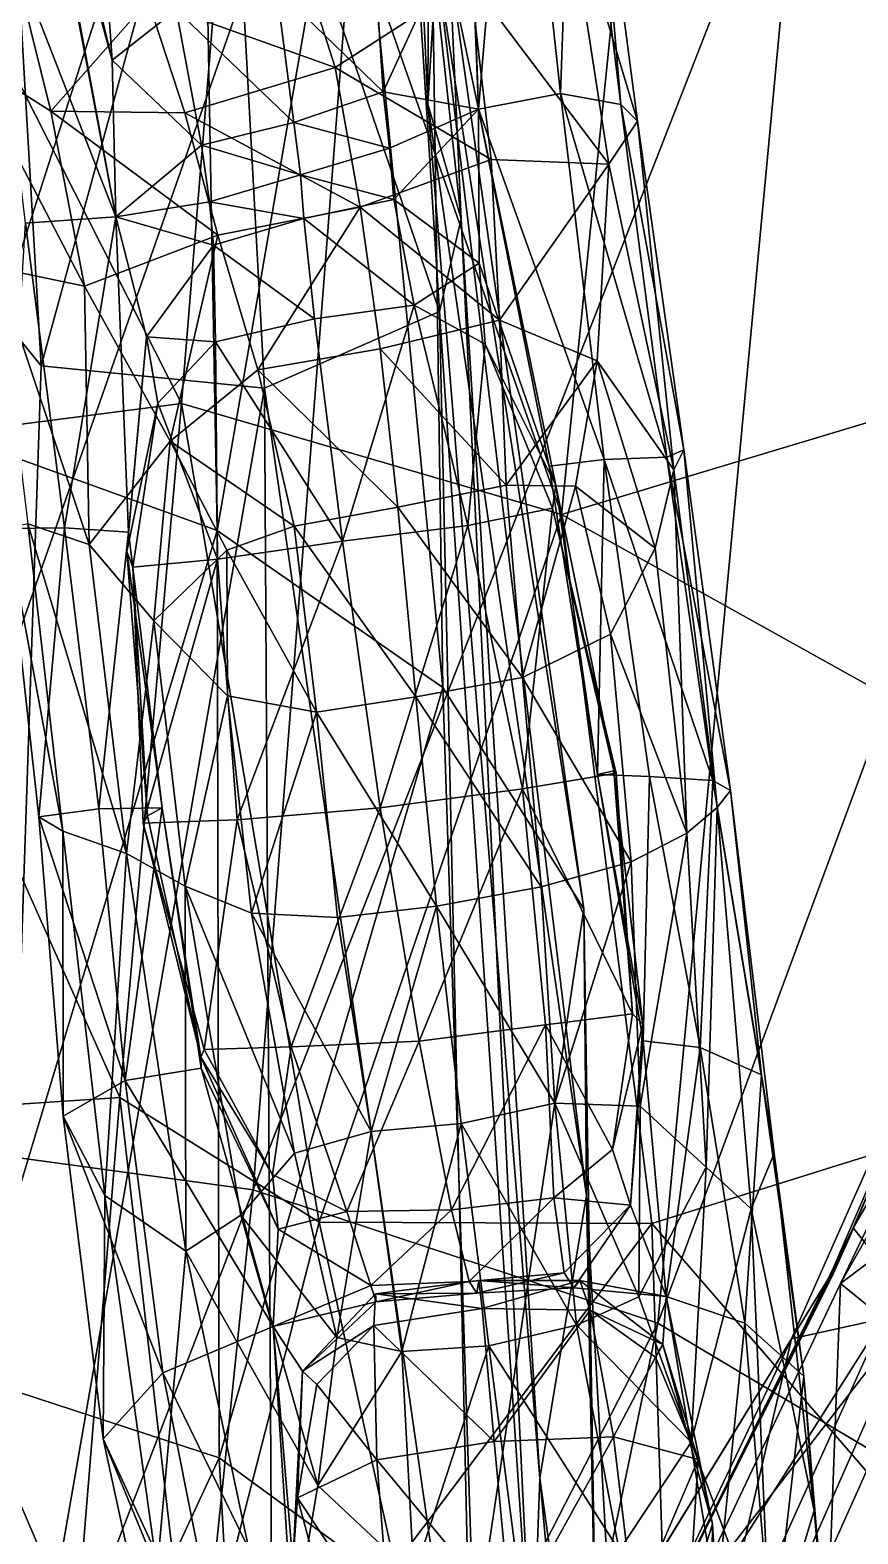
# Model space of a CAD drawing. Extents: x -76 to 76, y -20 to 79.
# Drawn here: x -3.699 to -2.242, y 7.162 to 9.809 of the extents above; entities that cross this region are included whole.
import ezdxf

# ---------------------------------------------------------------- set-up
doc = ezdxf.new("R2010")
doc.units = 0

msp = doc.modelspace()

# ---------------------------------------------------------------- linework, layer by layer
for points in [[(-1.2026, 10.9497, 18.8777), (-2.5931, 10.6405, 18.3667), (-1.2355, 9.4154, 19.1243)], [(-2.9835, 9.9289, 6.4887), (-2.9991, 9.6781, 5.9007), (-3.051, 10.8319, 5.8106)], [(-2.9949, 10.6775, 5.295), (-3.051, 10.8319, 5.8106), (-2.9991, 9.6781, 5.9007)], [(-2.9949, 10.6775, 5.295), (-2.9401, 9.4765, 5.4096), (-3.0568, 10.5436, 4.8777)], [(-2.9401, 9.4765, 5.4096), (-2.9949, 10.6775, 5.295), (-2.9991, 9.6781, 5.9007)], [(-3.8091, 10.6488, 11.2158), (-3.0903, 10.5414, 10.9072), (-4.0281, 7.8663, 9.645)], [(-2.5931, 10.6405, 18.3667), (-3.3193, 10.542, 18.0161), (-2.7638, 8.9562, 18.4727)], [(-2.5931, 10.6405, 18.3667), (-2.7638, 8.9562, 18.4727), (-1.2355, 9.4154, 19.1243)], [(-3.7874, 10.5748, 8.0402), (-3.8218, 9.0913, 8.4442), (-3.3965, 10.4141, 7.8134)], [(-3.3193, 10.542, 18.0161), (-4.0428, 10.3559, 17.5687), (-3.4324, 9.1512, 17.9674)], [(-3.0903, 10.5414, 10.9072), (-3.3062, 7.7673, 9.5308), (-4.0281, 7.8663, 9.645)], [(-3.3193, 10.542, 18.0161), (-3.4324, 9.1512, 17.9674), (-2.7638, 8.9562, 18.4727)], [(-3.3534, 10.4089, 4.5674), (-3.0568, 10.5436, 4.8777), (-2.9785, 9.3135, 5.0027)], [(-3.0903, 10.5414, 10.9072), (-2.3393, 10.2405, 10.7713), (-3.3062, 7.7673, 9.5308)], [(-2.9401, 9.4765, 5.4096), (-2.9785, 9.3135, 5.0027), (-3.0568, 10.5436, 4.8777)], [(-2.9669, 9.941, 0.3487), (-2.9446, 10.5418, 0.3706), (-2.9095, 9.6694, 0.3965)], [(-2.9446, 10.5418, 0.3706), (-2.9378, 10.4955, 0.4562), (-2.9095, 9.6694, 0.3965)], [(-2.9378, 10.4955, 0.4562), (-2.8453, 10.4347, 0.6028), (-2.9095, 9.6694, 0.3965)], [(-2.8453, 10.4347, 0.6028), (-2.7656, 9.6972, 0.5476), (-2.9095, 9.6694, 0.3965)], [(-2.8453, 10.4347, 0.6028), (-2.7426, 10.3486, 0.9033), (-2.7656, 9.6972, 0.5476)], [(-1.7688, 9.7642, 10.8782), (-2.3393, 10.2405, 10.7713), (-1.7959, 10.4504, 11.2618)], [(-3.8218, 9.0913, 8.4442), (-3.3696, 8.928, 8.2377), (-3.3965, 10.4141, 7.8134)], [(-3.6794, 9.2178, 4.4552), (-3.7445, 10.339, 4.3997), (-3.3534, 10.4089, 4.5674)], [(-3.2865, 9.1785, 4.6674), (-3.6794, 9.2178, 4.4552), (-3.3534, 10.4089, 4.5674)], [(-3.1319, 10.2981, 7.4927), (-3.3965, 10.4141, 7.8134), (-3.3696, 8.928, 8.2377)], [(-3.2865, 9.1785, 4.6674), (-3.3534, 10.4089, 4.5674), (-2.9785, 9.3135, 5.0027)], [(-4.0428, 10.3559, 17.5687), (-4.0507, 9.0715, 17.5236), (-3.4324, 9.1512, 17.9674)], [(-3.6794, 9.2178, 4.4552), (-3.9726, 9.5776, 4.4178), (-3.7445, 10.339, 4.3997)], [(-2.7426, 10.3486, 0.9033), (-2.6591, 9.6775, 0.8231), (-2.7656, 9.6972, 0.5476)], [(-2.7426, 10.3486, 0.9033), (-2.7054, 10.2267, 1.4508), (-2.6591, 9.6775, 0.8231)], [(-3.6953, 10.2713, 0.3793), (-3.6863, 10.3035, 0.3192), (-3.5546, 9.7555, 0.3578)], [(-3.6863, 10.3035, 0.3192), (-3.5667, 9.9332, 0.3201), (-3.5546, 9.7555, 0.3578)], [(-2.9723, 8.6518, 7.8541), (-3.1319, 10.2981, 7.4927), (-3.3696, 8.928, 8.2377)], [(-3.1319, 10.2981, 7.4927), (-2.9723, 8.6518, 7.8541), (-2.9942, 10.159, 7.0579)], [(-3.6953, 10.2713, 0.3793), (-3.5546, 9.7555, 0.3578), (-3.548, 9.4802, 0.414)], [(-3.6862, 10.2053, 0.476), (-3.6953, 10.2713, 0.3793), (-3.548, 9.4802, 0.414)], [(-2.3393, 10.2405, 10.7713), (-2.5942, 7.5329, 9.5553), (-3.3062, 7.7673, 9.5308)], [(-2.7054, 10.2267, 1.4508), (-2.7579, 10.0741, 1.9736), (-2.63, 9.6486, 1.3453)], [(-2.7054, 10.2267, 1.4508), (-2.63, 9.6486, 1.3453), (-2.6591, 9.6775, 0.8231)], [(-2.3393, 10.2405, 10.7713), (-1.7688, 9.7642, 10.8782), (-2.5942, 7.5329, 9.5553)], [(-3.7789, 10.0713, 0.6356), (-3.6862, 10.2053, 0.476), (-3.548, 9.4802, 0.414)], [(-2.9835, 9.9289, 6.4887), (-2.9942, 10.159, 7.0579), (-2.7241, 8.2619, 7.3866)], [(-2.9723, 8.6518, 7.8541), (-2.7241, 8.2619, 7.3866), (-2.9942, 10.159, 7.0579)], [(-3.707, 9.4687, 0.5871), (-3.7789, 10.0713, 0.6356), (-3.548, 9.4802, 0.414)], [(-2.7579, 10.0741, 1.9736), (-2.9245, 9.8965, 2.2004), (-2.6806, 9.5724, 1.9443)], [(-2.7579, 10.0741, 1.9736), (-2.6806, 9.5724, 1.9443), (-2.63, 9.6486, 1.3453)], [(-3.1619, 9.7429, 2.2471), (-3.2338, 9.967, 2.3405), (-3.4913, 9.8602, 2.3089)], [(-3.1619, 9.7429, 2.2471), (-2.9245, 9.8965, 2.2004), (-3.2338, 9.967, 2.3405)], [(-3.5546, 9.7555, 0.3578), (-3.5667, 9.9332, 0.3201), (-3.4421, 9.8442, 0.2882)], [(-3.0936, 9.9457, 0.2853), (-3.0776, 9.7001, 0.3257), (-3.2651, 9.8817, 0.2707)], [(-3.0776, 9.7001, 0.3257), (-3.0936, 9.9457, 0.2853), (-2.9669, 9.941, 0.3487)], [(-3.0776, 9.7001, 0.3257), (-2.9669, 9.941, 0.3487), (-2.9095, 9.6694, 0.3965)], [(-2.9835, 9.9289, 6.4887), (-2.7195, 7.7574, 6.9286), (-2.9991, 9.6781, 5.9007)], [(-2.7195, 7.7574, 6.9286), (-2.9835, 9.9289, 6.4887), (-2.7241, 8.2619, 7.3866)], [(-3.814, 9.7614, 1.5034), (-3.6628, 9.6658, 2.0233), (-3.716, 9.8821, 2.0787)], [(-3.4913, 9.8602, 2.3089), (-3.716, 9.8821, 2.0787), (-3.6628, 9.6658, 2.0233)], [(-3.4421, 9.8442, 0.2882), (-3.2651, 9.8817, 0.2707), (-3.2349, 9.6461, 0.3153)], [(-3.0776, 9.7001, 0.3257), (-3.2349, 9.6461, 0.3153), (-3.2651, 9.8817, 0.2707)], [(-2.9245, 9.8965, 2.2004), (-3.1619, 9.7429, 2.2471), (-2.8875, 9.581, 2.1594)], [(-2.9245, 9.8965, 2.2004), (-2.8875, 9.581, 2.1594), (-2.6806, 9.5724, 1.9443)], [(-3.4267, 9.6629, 2.2296), (-3.4913, 9.8602, 2.3089), (-3.6628, 9.6658, 2.0233)], [(-3.4267, 9.6629, 2.2296), (-3.1619, 9.7429, 2.2471), (-3.4913, 9.8602, 2.3089)], [(-3.3976, 9.6059, 0.3312), (-3.5546, 9.7555, 0.3578), (-3.4421, 9.8442, 0.2882)], [(-3.3976, 9.6059, 0.3312), (-3.4421, 9.8442, 0.2882), (-3.2349, 9.6461, 0.3153)], [(-3.814, 9.7614, 1.5034), (-3.7581, 9.3903, 1.3968), (-3.6034, 9.3581, 1.9782)], [(-3.6628, 9.6658, 2.0233), (-3.814, 9.7614, 1.5034), (-3.6034, 9.3581, 1.9782)], [(-3.5546, 9.7555, 0.3578), (-3.3976, 9.6059, 0.3312), (-3.548, 9.4802, 0.414)], [(-3.1619, 9.7429, 2.2471), (-3.4267, 9.6629, 2.2296), (-3.1183, 9.497, 2.1881)], [(-3.1619, 9.7429, 2.2471), (-3.1183, 9.497, 2.1881), (-2.8875, 9.581, 2.1594)], [(-1.7688, 9.7642, 10.8782), (-2.081, 7.2264, 9.7403), (-2.5942, 7.5329, 9.5553)], [(-3.0776, 9.7001, 0.3257), (-3.0663, 9.601, 0.3435), (-3.2349, 9.6461, 0.3153)], [(-3.0663, 9.601, 0.3435), (-3.0776, 9.7001, 0.3257), (-2.9095, 9.6694, 0.3965)], [(-2.7656, 9.6972, 0.5476), (-2.6888, 9.0528, 0.4966), (-2.9095, 9.6694, 0.3965)], [(-2.6888, 9.0528, 0.4966), (-2.7656, 9.6972, 0.5476), (-2.5784, 9.0571, 0.7279)], [(-2.7656, 9.6972, 0.5476), (-2.6591, 9.6775, 0.8231), (-2.5784, 9.0571, 0.7279)], [(-3.4267, 9.6629, 2.2296), (-3.6628, 9.6658, 2.0233), (-3.3684, 9.4479, 2.1761)], [(-3.6628, 9.6658, 2.0233), (-3.6034, 9.3581, 1.9782), (-3.3684, 9.4479, 2.1761)], [(-3.4267, 9.6629, 2.2296), (-3.3684, 9.4479, 2.1761), (-3.1183, 9.497, 2.1881)], [(-3.0586, 9.5107, 0.2912), (-3.0663, 9.601, 0.3435), (-2.9095, 9.6694, 0.3965)], [(-2.9083, 9.3984, 0.2951), (-3.0586, 9.5107, 0.2912), (-2.9095, 9.6694, 0.3965)], [(-2.9401, 9.4765, 5.4096), (-2.9991, 9.6781, 5.9007), (-2.802, 7.2598, 6.4731)], [(-2.7195, 7.7574, 6.9286), (-2.802, 7.2598, 6.4731), (-2.9991, 9.6781, 5.9007)], [(-2.6888, 9.0528, 0.4966), (-2.7852, 9.0413, 0.3704), (-2.9095, 9.6694, 0.3965)], [(-2.7735, 9.0073, 0.2685), (-2.9083, 9.3984, 0.2951), (-2.9095, 9.6694, 0.3965)], [(-2.7852, 9.0413, 0.3704), (-2.7735, 9.0073, 0.2685), (-2.9095, 9.6694, 0.3965)], [(-2.5482, 9.0697, 1.1451), (-2.5784, 9.0571, 0.7279), (-2.6591, 9.6775, 0.8231)], [(-2.63, 9.6486, 1.3453), (-2.5482, 9.0697, 1.1451), (-2.6591, 9.6775, 0.8231)], [(-3.3976, 9.6059, 0.3312), (-3.2349, 9.6461, 0.3153), (-3.2228, 9.5537, 0.3348)], [(-3.0663, 9.601, 0.3435), (-3.2228, 9.5537, 0.3348), (-3.2349, 9.6461, 0.3153)], [(-2.63, 9.6486, 1.3453), (-2.6806, 9.5724, 1.9443), (-2.5658, 9.0348, 1.5726)], [(-2.5482, 9.0697, 1.1451), (-2.63, 9.6486, 1.3453), (-2.5658, 9.0348, 1.5726)], [(-3.3976, 9.6059, 0.3312), (-3.383, 9.5062, 0.3507), (-3.548, 9.4802, 0.414)], [(-3.383, 9.5062, 0.3507), (-3.3976, 9.6059, 0.3312), (-3.2228, 9.5537, 0.3348)], [(-3.0663, 9.601, 0.3435), (-3.0586, 9.5107, 0.2912), (-3.2228, 9.5537, 0.3348)], [(-3.9726, 9.5776, 4.4178), (-3.6794, 9.2178, 4.4552), (-3.7762, 6.3697, 4.9731)], [(-2.873, 9.2984, 2.1702), (-2.8875, 9.581, 2.1594), (-3.1183, 9.497, 2.1881)], [(-2.8875, 9.581, 2.1594), (-2.873, 9.2984, 2.1702), (-2.6806, 9.5724, 1.9443)], [(-2.873, 9.2984, 2.1702), (-2.7006, 9.2267, 2.0675), (-2.6806, 9.5724, 1.9443)], [(-2.5658, 9.0348, 1.5726), (-2.6806, 9.5724, 1.9443), (-2.7006, 9.2267, 2.0675)], [(-3.383, 9.5062, 0.3507), (-3.2228, 9.5537, 0.3348), (-3.217, 9.477, 0.2836)], [(-3.0586, 9.5107, 0.2912), (-3.217, 9.477, 0.2836), (-3.2228, 9.5537, 0.3348)], [(-3.383, 9.5062, 0.3507), (-3.3761, 9.4301, 0.299), (-3.548, 9.4802, 0.414)], [(-3.3761, 9.4301, 0.299), (-3.383, 9.5062, 0.3507), (-3.217, 9.477, 0.2836)], [(-3.0586, 9.5107, 0.2912), (-3.0231, 9.3243, 0.2121), (-3.217, 9.477, 0.2836)], [(-3.0586, 9.5107, 0.2912), (-2.9083, 9.3984, 0.2951), (-3.0231, 9.3243, 0.2121)], [(-3.6382, 8.9328, 0.5377), (-3.707, 9.4687, 0.5871), (-3.548, 9.4802, 0.414)], [(-3.5261, 8.9252, 0.397), (-3.6382, 8.9328, 0.5377), (-3.548, 9.4802, 0.414)], [(-3.3761, 9.4301, 0.299), (-3.494, 9.2685, 0.3125), (-3.548, 9.4802, 0.414)], [(-3.5261, 8.9252, 0.397), (-3.548, 9.4802, 0.414), (-3.494, 9.2685, 0.3125)], [(-3.3761, 9.4301, 0.299), (-3.217, 9.477, 0.2836), (-3.1987, 9.3007, 0.2045)], [(-3.3684, 9.4479, 2.1761), (-3.298, 9.2106, 2.1795), (-3.1183, 9.497, 2.1881)], [(-3.298, 9.2106, 2.1795), (-3.0831, 9.2477, 2.1913), (-3.1183, 9.497, 2.1881)], [(-3.0231, 9.3243, 0.2121), (-3.1987, 9.3007, 0.2045), (-3.217, 9.477, 0.2836)], [(-3.0831, 9.2477, 2.1913), (-2.873, 9.2984, 2.1702), (-3.1183, 9.497, 2.1881)], [(-2.9401, 9.4765, 5.4096), (-2.8153, 6.8905, 6.0135), (-2.9785, 9.3135, 5.0027)], [(-2.8153, 6.8905, 6.0135), (-2.9401, 9.4765, 5.4096), (-2.802, 7.2598, 6.4731)], [(-3.6382, 8.9328, 0.5377), (-3.7391, 8.9316, 0.7849), (-3.707, 9.4687, 0.5871)], [(-3.3684, 9.4479, 2.1761), (-3.6034, 9.3581, 1.9782), (-3.4525, 9.0849, 2.0891)], [(-3.3761, 9.4301, 0.299), (-3.3727, 9.2597, 0.2236), (-3.494, 9.2685, 0.3125)], [(-3.298, 9.2106, 2.1795), (-3.3684, 9.4479, 2.1761), (-3.4525, 9.0849, 2.0891)], [(-3.3727, 9.2597, 0.2236), (-3.3761, 9.4301, 0.299), (-3.1987, 9.3007, 0.2045)], [(-2.9083, 9.3984, 0.2951), (-2.898, 9.256, 0.2328), (-3.0231, 9.3243, 0.2121)], [(-2.9083, 9.3984, 0.2951), (-2.7735, 9.0073, 0.2685), (-2.898, 9.256, 0.2328)], [(-1.2718, 8.1256, 19.207), (-1.2355, 9.4154, 19.1243), (-2.7638, 8.9562, 18.4727)], [(-3.7028, 8.9396, 1.2017), (-3.595, 8.9033, 1.6207), (-3.7581, 9.3903, 1.3968)], [(-3.595, 8.9033, 1.6207), (-3.6034, 9.3581, 1.9782), (-3.7581, 9.3903, 1.3968)], [(-3.4525, 9.0849, 2.0891), (-3.6034, 9.3581, 1.9782), (-3.595, 8.9033, 1.6207)], [(-3.1491, 8.9094, 0.1401), (-3.1987, 9.3007, 0.2045), (-3.0231, 9.3243, 0.2121)], [(-2.9286, 8.9368, 0.1493), (-3.1491, 8.9094, 0.1401), (-3.0231, 9.3243, 0.2121)], [(-2.9286, 8.9368, 0.1493), (-3.0231, 9.3243, 0.2121), (-2.898, 9.256, 0.2328)], [(-3.3727, 9.2597, 0.2236), (-3.1987, 9.3007, 0.2045), (-3.1491, 8.9094, 0.1401)], [(-3.2865, 9.1785, 4.6674), (-2.9785, 9.3135, 5.0027), (-2.9182, 6.613, 5.5916)], [(-2.873, 9.2984, 2.1702), (-3.0831, 9.2477, 2.1913), (-2.8613, 9.008, 2.159)], [(-2.8153, 6.8905, 6.0135), (-2.9182, 6.613, 5.5916), (-2.9785, 9.3135, 5.0027)], [(-2.873, 9.2984, 2.1702), (-2.8613, 9.008, 2.159), (-2.7006, 9.2267, 2.0675)], [(-3.5285, 8.8908, 0.2993), (-3.5261, 8.9252, 0.397), (-3.494, 9.2685, 0.3125)], [(-3.5285, 8.8908, 0.2993), (-3.494, 9.2685, 0.3125), (-3.4741, 9.1521, 0.2546)], [(-3.3727, 9.2597, 0.2236), (-3.4741, 9.1521, 0.2546), (-3.494, 9.2685, 0.3125)], [(-3.3727, 9.2597, 0.2236), (-3.3689, 8.8773, 0.1715), (-3.4741, 9.1521, 0.2546)], [(-3.3689, 8.8773, 0.1715), (-3.3727, 9.2597, 0.2236), (-3.1491, 8.9094, 0.1401)], [(-3.0831, 9.2477, 2.1913), (-3.298, 9.2106, 2.1795), (-3.0518, 8.9691, 2.1794)], [(-3.0831, 9.2477, 2.1913), (-3.0518, 8.9691, 2.1794), (-2.8613, 9.008, 2.159)], [(-2.7794, 8.967, 0.1939), (-2.9286, 8.9368, 0.1493), (-2.898, 9.256, 0.2328)], [(-2.7735, 9.0073, 0.2685), (-2.7794, 8.967, 0.1939), (-2.898, 9.256, 0.2328)], [(-3.6794, 9.2178, 4.4552), (-3.2865, 9.1785, 4.6674), (-3.7762, 6.3697, 4.9731)], [(-2.8613, 9.008, 2.159), (-2.7392, 9.0061, 2.0848), (-2.7006, 9.2267, 2.0675)], [(-2.5987, 8.8969, 1.8345), (-2.7006, 9.2267, 2.0675), (-2.7392, 9.0061, 2.0848)], [(-2.5987, 8.8969, 1.8345), (-2.5658, 9.0348, 1.5726), (-2.7006, 9.2267, 2.0675)], [(-3.298, 9.2106, 2.1795), (-3.4525, 9.0849, 2.0891), (-3.2341, 8.9357, 2.1675)], [(-3.298, 9.2106, 2.1795), (-3.2341, 8.9357, 2.1675), (-3.0518, 8.9691, 2.1794)], [(-3.2865, 9.1785, 4.6674), (-3.2699, 6.3904, 5.249), (-3.7762, 6.3697, 4.9731)], [(-3.2699, 6.3904, 5.249), (-3.2865, 9.1785, 4.6674), (-2.9182, 6.613, 5.5916)], [(-2.3588, 7.5054, 13.1406), (-1.6232, 9.1646, 11.998), (-2.1967, 7.5408, 13.1288)], [(-1.6232, 9.1646, 11.998), (-2.3588, 7.5054, 13.1406), (-2.2919, 7.6145, 13.0578)], [(-2.2595, 7.6772, 13.0671), (-1.6232, 9.1646, 11.998), (-2.2919, 7.6145, 13.0578)], [(-1.8271, 8.6874, 12.3206), (-1.6232, 9.1646, 11.998), (-2.2595, 7.6772, 13.0671)], [(-3.541, 7.9302, 17.4995), (-3.4324, 9.1512, 17.9674), (-4.0507, 9.0715, 17.5236)], [(-3.541, 7.9302, 17.4995), (-3.1903, 7.7104, 17.7639), (-3.4324, 9.1512, 17.9674)], [(-3.5184, 8.8636, 0.2293), (-3.5285, 8.8908, 0.2993), (-3.4741, 9.1521, 0.2546)], [(-3.3689, 8.8773, 0.1715), (-3.5184, 8.8636, 0.2293), (-3.4741, 9.1521, 0.2546)], [(-3.1903, 7.7104, 17.7639), (-2.7638, 8.9562, 18.4727), (-3.4324, 9.1512, 17.9674)], [(-3.8218, 9.0913, 8.4442), (-3.8168, 7.443, 8.6813), (-3.3696, 8.928, 8.2377)], [(-3.4812, 8.7688, 1.8742), (-3.4525, 9.0849, 2.0891), (-3.595, 8.9033, 1.6207)], [(-3.4525, 9.0849, 2.0891), (-3.4812, 8.7688, 1.8742), (-3.353, 8.8936, 2.1041)], [(-3.4525, 9.0849, 2.0891), (-3.353, 8.8936, 2.1041), (-3.2341, 8.9357, 2.1675)], [(-4.0101, 7.899, 17.1684), (-3.541, 7.9302, 17.4995), (-4.0507, 9.0715, 17.5236)], [(-2.7852, 9.0413, 0.3704), (-2.6888, 9.0528, 0.4966), (-2.7005, 8.4987, 0.3428)], [(-2.6888, 9.0528, 0.4966), (-2.6088, 8.4951, 0.4632), (-2.7005, 8.4987, 0.3428)], [(-2.6888, 9.0528, 0.4966), (-2.5784, 9.0571, 0.7279), (-2.4971, 8.4878, 0.6606)], [(-2.6088, 8.4951, 0.4632), (-2.6888, 9.0528, 0.4966), (-2.4971, 8.4878, 0.6606)], [(-2.5482, 9.0697, 1.1451), (-2.4661, 8.4705, 0.9908), (-2.5784, 9.0571, 0.7279)], [(-2.4661, 8.4705, 0.9908), (-2.4971, 8.4878, 0.6606), (-2.5784, 9.0571, 0.7279)], [(-2.5482, 9.0697, 1.1451), (-2.5658, 9.0348, 1.5726), (-2.4899, 8.4406, 1.3496)], [(-2.4661, 8.4705, 0.9908), (-2.5482, 9.0697, 1.1451), (-2.4899, 8.4406, 1.3496)], [(-2.7735, 9.0073, 0.2685), (-2.7852, 9.0413, 0.3704), (-2.7005, 8.4987, 0.3428)], [(-2.5987, 8.8969, 1.8345), (-2.5428, 8.3951, 1.6325), (-2.5658, 9.0348, 1.5726)], [(-2.5428, 8.3951, 1.6325), (-2.4899, 8.4406, 1.3496), (-2.5658, 9.0348, 1.5726)], [(-2.8325, 8.6694, 2.0521), (-2.8613, 9.008, 2.159), (-3.0518, 8.9691, 2.1794)], [(-2.8613, 9.008, 2.159), (-2.8325, 8.6694, 2.0521), (-2.7392, 9.0061, 2.0848)], [(-2.8325, 8.6694, 2.0521), (-2.6774, 8.7453, 1.9785), (-2.7392, 9.0061, 2.0848)], [(-2.7735, 9.0073, 0.2685), (-2.6718, 8.5049, 0.243), (-2.7794, 8.967, 0.1939)], [(-2.6718, 8.5049, 0.243), (-2.7735, 9.0073, 0.2685), (-2.7005, 8.4987, 0.3428)], [(-2.6774, 8.7453, 1.9785), (-2.5987, 8.8969, 1.8345), (-2.7392, 9.0061, 2.0848)], [(-3.0199, 8.6352, 2.0753), (-3.0518, 8.9691, 2.1794), (-3.2341, 8.9357, 2.1675)], [(-2.6046, 7.708, 18.5685), (-2.7638, 8.9562, 18.4727), (-3.1903, 7.7104, 17.7639)], [(-3.0199, 8.6352, 2.0753), (-2.8325, 8.6694, 2.0521), (-3.0518, 8.9691, 2.1794)], [(-2.9286, 8.9368, 0.1493), (-2.7794, 8.967, 0.1939), (-2.8325, 8.4731, 0.1175)], [(-2.7794, 8.967, 0.1939), (-2.6674, 8.5007, 0.1669), (-2.8325, 8.4731, 0.1175)], [(-2.6718, 8.5049, 0.243), (-2.6674, 8.5007, 0.1669), (-2.7794, 8.967, 0.1939)], [(-2.6046, 7.708, 18.5685), (-1.2718, 8.1256, 19.207), (-2.7638, 8.9562, 18.4727)], [(-3.8168, 7.443, 8.6813), (-3.3665, 7.2958, 8.5429), (-3.3696, 8.928, 8.2377)], [(-3.7028, 8.9396, 1.2017), (-3.7391, 8.9316, 0.7849), (-3.6414, 8.3988, 1.0531)], [(-3.7391, 8.9316, 0.7849), (-3.6382, 8.9328, 0.5377), (-3.6837, 8.4237, 0.7172)], [(-3.7391, 8.9316, 0.7849), (-3.6837, 8.4237, 0.7172), (-3.6414, 8.3988, 1.0531)], [(-3.7028, 8.9396, 1.2017), (-3.6414, 8.3988, 1.0531), (-3.5293, 8.3595, 1.4101)], [(-3.595, 8.9033, 1.6207), (-3.7028, 8.9396, 1.2017), (-3.5293, 8.3595, 1.4101)], [(-3.6382, 8.9328, 0.5377), (-3.578, 8.4383, 0.5032), (-3.6837, 8.4237, 0.7172)], [(-3.6382, 8.9328, 0.5377), (-3.5261, 8.9252, 0.397), (-3.578, 8.4383, 0.5032)], [(-3.5261, 8.9252, 0.397), (-3.4667, 8.4398, 0.3709), (-3.578, 8.4383, 0.5032)], [(-3.5261, 8.9252, 0.397), (-3.5285, 8.8908, 0.2993), (-3.4667, 8.4398, 0.3709)], [(-2.9723, 8.6518, 7.8541), (-3.3696, 8.928, 8.2377), (-3.3665, 7.2958, 8.5429)], [(-3.1952, 8.6083, 2.0678), (-3.2341, 8.9357, 2.1675), (-3.353, 8.8936, 2.1041)], [(-3.1952, 8.6083, 2.0678), (-3.0199, 8.6352, 2.0753), (-3.2341, 8.9357, 2.1675)], [(-3.1491, 8.9094, 0.1401), (-2.9286, 8.9368, 0.1493), (-3.0828, 8.4398, 0.1066)], [(-2.9286, 8.9368, 0.1493), (-2.8325, 8.4731, 0.1175), (-3.0828, 8.4398, 0.1066)], [(-3.4812, 8.7688, 1.8742), (-3.595, 8.9033, 1.6207), (-3.5293, 8.3595, 1.4101)], [(-3.4812, 8.7688, 1.8742), (-3.3514, 8.6369, 2.008), (-3.353, 8.8936, 2.1041)], [(-3.3689, 8.8773, 0.1715), (-3.1491, 8.9094, 0.1401), (-3.3344, 8.4186, 0.1461)], [(-3.3514, 8.6369, 2.008), (-3.1952, 8.6083, 2.0678), (-3.353, 8.8936, 2.1041)], [(-3.1491, 8.9094, 0.1401), (-3.0828, 8.4398, 0.1066), (-3.3344, 8.4186, 0.1461)], [(-2.5987, 8.8969, 1.8345), (-2.6774, 8.7453, 1.9785), (-2.5428, 8.3951, 1.6325)], [(-3.5285, 8.8908, 0.2993), (-3.5184, 8.8636, 0.2293), (-3.4924, 8.4255, 0.2804)], [(-3.5285, 8.8908, 0.2993), (-3.4924, 8.4255, 0.2804), (-3.4667, 8.4398, 0.3709)], [(-3.5184, 8.8636, 0.2293), (-3.3689, 8.8773, 0.1715), (-3.5, 8.4127, 0.212)], [(-3.3689, 8.8773, 0.1715), (-3.3344, 8.4186, 0.1461), (-3.5, 8.4127, 0.212)], [(-3.5184, 8.8636, 0.2293), (-3.5, 8.4127, 0.212), (-3.4924, 8.4255, 0.2804)], [(-3.4259, 8.3017, 1.6875), (-3.4812, 8.7688, 1.8742), (-3.5293, 8.3595, 1.4101)], [(-3.4812, 8.7688, 1.8742), (-3.4259, 8.3017, 1.6875), (-3.3514, 8.6369, 2.008)], [(-2.6774, 8.7453, 1.9785), (-2.8325, 8.6694, 2.0521), (-2.6408, 8.3449, 1.8262)], [(-2.6774, 8.7453, 1.9785), (-2.6408, 8.3449, 1.8262), (-2.5428, 8.3951, 1.6325)], [(-2.2502, 7.7006, 13.1042), (-1.8271, 8.6874, 12.3206), (-2.2595, 7.6772, 13.0671)], [(-1.8271, 8.6874, 12.3206), (-2.2502, 7.7006, 13.1042), (-1.7612, 8.5366, 12.2068)], [(-2.8325, 8.6694, 2.0521), (-3.0199, 8.6352, 2.0753), (-2.7997, 8.3007, 1.9171)], [(-2.8325, 8.6694, 2.0521), (-2.7997, 8.3007, 1.9171), (-2.6408, 8.3449, 1.8262)], [(-3.4259, 8.3017, 1.6875), (-3.3093, 8.2544, 1.8697), (-3.3514, 8.6369, 2.008)], [(-2.9171, 6.9681, 8.1936), (-2.9723, 8.6518, 7.8541), (-3.3665, 7.2958, 8.5429)], [(-3.1952, 8.6083, 2.0678), (-3.3514, 8.6369, 2.008), (-3.3093, 8.2544, 1.8697)], [(-3.0199, 8.6352, 2.0753), (-3.1952, 8.6083, 2.0678), (-2.9839, 8.2666, 1.9429)], [(-3.0199, 8.6352, 2.0753), (-2.9839, 8.2666, 1.9429), (-2.7997, 8.3007, 1.9171)], [(-2.9723, 8.6518, 7.8541), (-2.9171, 6.9681, 8.1936), (-2.7241, 8.2619, 7.3866)], [(-3.1579, 8.247, 1.9409), (-3.1952, 8.6083, 2.0678), (-3.3093, 8.2544, 1.8697)], [(-3.1952, 8.6083, 2.0678), (-3.1579, 8.247, 1.9409), (-2.9839, 8.2666, 1.9429)], [(-2.2724, 7.6029, 12.9955), (-1.8082, 8.5676, 12.3169), (-1.9802, 7.8226, 12.4494)], [(-1.8082, 8.5676, 12.3169), (-2.2724, 7.6029, 12.9955), (-1.8465, 8.3544, 12.6084)], [(-2.2502, 7.7006, 13.1042), (-2.139, 7.5613, 13.0662), (-1.7612, 8.5366, 12.2068)], [(-2.8325, 8.4731, 0.1175), (-2.6674, 8.5007, 0.1669), (-2.6388, 8.0775, 0.1766)], [(-2.6206, 8.059, 0.2496), (-2.6718, 8.5049, 0.243), (-2.7005, 8.4987, 0.3428)], [(-2.6199, 8.03, 0.346), (-2.7005, 8.4987, 0.3428), (-2.6088, 8.4951, 0.4632)], [(-2.6199, 8.03, 0.346), (-2.6206, 8.059, 0.2496), (-2.7005, 8.4987, 0.3428)], [(-2.6206, 8.059, 0.2496), (-2.6388, 8.0775, 0.1766), (-2.6718, 8.5049, 0.243)], [(-2.6388, 8.0775, 0.1766), (-2.6674, 8.5007, 0.1669), (-2.6718, 8.5049, 0.243)], [(-3.0141, 8.029, 0.1206), (-3.0828, 8.4398, 0.1066), (-2.8325, 8.4731, 0.1175)], [(-2.792, 8.058, 0.1314), (-3.0141, 8.029, 0.1206), (-2.8325, 8.4731, 0.1175)], [(-2.792, 8.058, 0.1314), (-2.8325, 8.4731, 0.1175), (-2.6388, 8.0775, 0.1766)], [(-2.5194, 8.018, 0.4614), (-2.6199, 8.03, 0.346), (-2.6088, 8.4951, 0.4632)], [(-2.5194, 8.018, 0.4614), (-2.6088, 8.4951, 0.4632), (-2.4971, 8.4878, 0.6606)], [(-2.4117, 7.9697, 0.6642), (-2.5194, 8.018, 0.4614), (-2.4971, 8.4878, 0.6606)], [(-2.4117, 7.9697, 0.6642), (-2.4971, 8.4878, 0.6606), (-2.4661, 8.4705, 0.9908)], [(-2.3894, 7.8317, 1.0232), (-2.4661, 8.4705, 0.9908), (-2.4899, 8.4406, 1.3496)], [(-2.3894, 7.8317, 1.0232), (-2.4117, 7.9697, 0.6642), (-2.4661, 8.4705, 0.9908)], [(-3.578, 8.4383, 0.5032), (-3.5317, 7.9597, 0.4991), (-3.6837, 8.4237, 0.7172)], [(-3.5317, 7.9597, 0.4991), (-3.6408, 7.8974, 0.7192), (-3.6837, 8.4237, 0.7172)], [(-3.6414, 8.3988, 1.0531), (-3.6837, 8.4237, 0.7172), (-3.6408, 7.8974, 0.7192)], [(-3.5317, 7.9597, 0.4991), (-3.578, 8.4383, 0.5032), (-3.4667, 8.4398, 0.3709)], [(-3.3982, 7.9818, 0.3701), (-3.5317, 7.9597, 0.4991), (-3.4667, 8.4398, 0.3709)], [(-3.3987, 8.001, 0.2768), (-3.4924, 8.4255, 0.2804), (-3.5, 8.4127, 0.212)], [(-3.3926, 8.0144, 0.2075), (-3.5, 8.4127, 0.212), (-3.3344, 8.4186, 0.1461)], [(-3.4924, 8.4255, 0.2804), (-3.3987, 8.001, 0.2768), (-3.4667, 8.4398, 0.3709)], [(-3.3987, 8.001, 0.2768), (-3.3982, 7.9818, 0.3701), (-3.4667, 8.4398, 0.3709)], [(-3.2394, 8.0191, 0.1507), (-3.3926, 8.0144, 0.2075), (-3.3344, 8.4186, 0.1461)], [(-3.2394, 8.0191, 0.1507), (-3.3344, 8.4186, 0.1461), (-3.0828, 8.4398, 0.1066)], [(-3.0141, 8.029, 0.1206), (-3.2394, 8.0191, 0.1507), (-3.0828, 8.4398, 0.1066)], [(-2.5428, 8.3951, 1.6325), (-2.5089, 7.8076, 1.6232), (-2.4899, 8.4406, 1.3496)], [(-2.5089, 7.8076, 1.6232), (-2.4296, 7.7343, 1.3917), (-2.4899, 8.4406, 1.3496)], [(-2.4296, 7.7343, 1.3917), (-2.3894, 7.8317, 1.0232), (-2.4899, 8.4406, 1.3496)], [(-3.5672, 7.7575, 1.0861), (-3.6414, 8.3988, 1.0531), (-3.6408, 7.8974, 0.7192)], [(-3.6414, 8.3988, 1.0531), (-3.5672, 7.7575, 1.0861), (-3.5293, 8.3595, 1.4101)], [(-3.3926, 8.0144, 0.2075), (-3.3987, 8.001, 0.2768), (-3.5, 8.4127, 0.212)], [(-2.5428, 8.3951, 1.6325), (-2.6408, 8.3449, 1.8262), (-2.6251, 7.915, 1.7542)], [(-2.5089, 7.8076, 1.6232), (-2.5428, 8.3951, 1.6325), (-2.6251, 7.915, 1.7542)], [(-3.5672, 7.7575, 1.0861), (-3.425, 7.6596, 1.4551), (-3.5293, 8.3595, 1.4101)], [(-3.4259, 8.3017, 1.6875), (-3.5293, 8.3595, 1.4101), (-3.425, 7.6596, 1.4551)], [(-2.7997, 8.3007, 1.9171), (-2.7756, 7.9198, 1.8217), (-2.6408, 8.3449, 1.8262)], [(-2.7756, 7.9198, 1.8217), (-2.6251, 7.915, 1.7542), (-2.6408, 8.3449, 1.8262)], [(-1.8465, 8.3544, 12.6084), (-2.2724, 7.6029, 12.9955), (-2.1967, 7.5408, 13.1288)], [(-3.3281, 7.7231, 1.6815), (-3.4259, 8.3017, 1.6875), (-3.425, 7.6596, 1.4551)], [(-3.3281, 7.7231, 1.6815), (-3.2336, 7.8321, 1.8005), (-3.4259, 8.3017, 1.6875)], [(-3.2336, 7.8321, 1.8005), (-3.3093, 8.2544, 1.8697), (-3.4259, 8.3017, 1.6875)], [(-2.7756, 7.9198, 1.8217), (-2.7997, 8.3007, 1.9171), (-2.9839, 8.2666, 1.9429)], [(-3.1579, 8.247, 1.9409), (-3.0986, 7.8703, 1.847), (-2.9839, 8.2666, 1.9429)], [(-3.0986, 7.8703, 1.847), (-2.9403, 7.8841, 1.8459), (-2.9839, 8.2666, 1.9429)], [(-2.9403, 7.8841, 1.8459), (-2.7756, 7.9198, 1.8217), (-2.9839, 8.2666, 1.9429)], [(-2.9171, 6.9681, 8.1936), (-2.701, 6.7976, 7.821), (-2.7241, 8.2619, 7.3866)], [(-2.7195, 7.7574, 6.9286), (-2.7241, 8.2619, 7.3866), (-2.701, 6.7976, 7.821)], [(-3.0986, 7.8703, 1.847), (-3.1579, 8.247, 1.9409), (-3.3093, 8.2544, 1.8697)], [(-3.2336, 7.8321, 1.8005), (-3.0986, 7.8703, 1.847), (-3.3093, 8.2544, 1.8697)], [(-1.2718, 8.1256, 19.207), (-2.6046, 7.708, 18.5685), (-1.2772, 6.1767, 19.1621)], [(-2.792, 8.058, 0.1314), (-2.6388, 8.0775, 0.1766), (-2.6736, 7.8387, 0.2048)], [(-2.6388, 8.0775, 0.1766), (-2.6206, 8.059, 0.2496), (-2.6736, 7.8387, 0.2048)], [(-3.0141, 8.029, 0.1206), (-2.792, 8.058, 0.1314), (-2.9572, 7.7326, 0.1715)], [(-2.792, 8.058, 0.1314), (-2.7773, 7.7534, 0.1809), (-2.9572, 7.7326, 0.1715)], [(-2.7773, 7.7534, 0.1809), (-2.792, 8.058, 0.1314), (-2.6736, 7.8387, 0.2048)], [(-2.6206, 8.059, 0.2496), (-2.6422, 7.7407, 0.2626), (-2.6736, 7.8387, 0.2048)], [(-2.6206, 8.059, 0.2496), (-2.6199, 8.03, 0.346), (-2.6422, 7.7407, 0.2626)], [(-3.2394, 8.0191, 0.1507), (-3.0141, 8.029, 0.1206), (-3.1417, 7.7292, 0.1879)], [(-3.0141, 8.029, 0.1206), (-2.9572, 7.7326, 0.1715), (-3.1417, 7.7292, 0.1879)], [(-2.6199, 8.03, 0.346), (-2.5797, 7.5795, 0.3351), (-2.6422, 7.7407, 0.2626)], [(-2.6199, 8.03, 0.346), (-2.5194, 8.018, 0.4614), (-2.5797, 7.5795, 0.3351)], [(-3.3987, 8.001, 0.2768), (-3.3926, 8.0144, 0.2075), (-3.2722, 7.7944, 0.2214)], [(-3.3987, 8.001, 0.2768), (-3.2626, 7.6985, 0.2746), (-3.3982, 7.9818, 0.3701)], [(-3.2626, 7.6985, 0.2746), (-3.3987, 8.001, 0.2768), (-3.2722, 7.7944, 0.2214)], [(-3.3926, 8.0144, 0.2075), (-3.2394, 8.0191, 0.1507), (-3.2722, 7.7944, 0.2214)], [(-3.2394, 8.0191, 0.1507), (-3.1417, 7.7292, 0.1879), (-3.2722, 7.7944, 0.2214)], [(-2.5194, 8.018, 0.4614), (-2.4408, 7.5329, 0.4396), (-2.5797, 7.5795, 0.3351)], [(-2.5194, 8.018, 0.4614), (-2.4117, 7.9697, 0.6642), (-2.4408, 7.5329, 0.4396)], [(-3.5317, 7.9597, 0.4991), (-3.3982, 7.9818, 0.3701), (-3.2714, 7.5267, 0.3487)], [(-3.2626, 7.6985, 0.2746), (-3.2714, 7.5267, 0.3487), (-3.3982, 7.9818, 0.3701)], [(-2.4117, 7.9697, 0.6642), (-2.337, 7.4394, 0.6573), (-2.4408, 7.5329, 0.4396)], [(-2.4117, 7.9697, 0.6642), (-2.3894, 7.8317, 1.0232), (-2.337, 7.4394, 0.6573)], [(-3.5317, 7.9597, 0.4991), (-3.4656, 7.4455, 0.4737), (-3.6408, 7.8974, 0.7192)], [(-3.4656, 7.4455, 0.4737), (-3.5317, 7.9597, 0.4991), (-3.2714, 7.5267, 0.3487)], [(-3.541, 7.9302, 17.4995), (-4.0101, 7.899, 17.1684), (-3.6179, 6.9857, 16.8629)], [(-3.541, 7.9302, 17.4995), (-3.6179, 6.9857, 16.8629), (-3.4149, 6.8381, 17.034)], [(-3.1903, 7.7104, 17.7639), (-3.541, 7.9302, 17.4995), (-3.4149, 6.8381, 17.034)], [(-2.7756, 7.9198, 1.8217), (-2.9403, 7.8841, 1.8459), (-2.7374, 7.5295, 1.7652)], [(-2.7756, 7.9198, 1.8217), (-2.7374, 7.5295, 1.7652), (-2.6274, 7.5792, 1.7418)], [(-2.6251, 7.915, 1.7542), (-2.7756, 7.9198, 1.8217), (-2.6274, 7.5792, 1.7418)], [(-2.5089, 7.8076, 1.6232), (-2.6251, 7.915, 1.7542), (-2.6274, 7.5792, 1.7418)], [(-4.0101, 7.899, 17.1684), (-3.9225, 6.9714, 16.6656), (-3.6179, 6.9857, 16.8629)], [(-3.5672, 7.7575, 1.0861), (-3.6408, 7.8974, 0.7192), (-3.5705, 7.3291, 0.7083)], [(-3.4656, 7.4455, 0.4737), (-3.5705, 7.3291, 0.7083), (-3.6408, 7.8974, 0.7192)], [(-4.0353, 5.8744, 8.51), (-4.0281, 7.8663, 9.645), (-3.3062, 7.7673, 9.5308)], [(-3.0986, 7.8703, 1.847), (-3.2336, 7.8321, 1.8005), (-3.1593, 7.5074, 1.7831)], [(-3.0448, 7.4827, 1.7903), (-3.0986, 7.8703, 1.847), (-3.1593, 7.5074, 1.7831)], [(-3.0986, 7.8703, 1.847), (-3.0448, 7.4827, 1.7903), (-2.9403, 7.8841, 1.8459)], [(-3.0448, 7.4827, 1.7903), (-2.8915, 7.4932, 1.7878), (-2.9403, 7.8841, 1.8459)], [(-2.9403, 7.8841, 1.8459), (-2.8915, 7.4932, 1.7878), (-2.7374, 7.5295, 1.7652)], [(-2.7773, 7.7534, 0.1809), (-2.6736, 7.8387, 0.2048), (-2.6422, 7.7407, 0.2626)], [(-3.2336, 7.8321, 1.8005), (-3.3281, 7.7231, 1.6815), (-3.1593, 7.5074, 1.7831)], [(-2.3894, 7.8317, 1.0232), (-2.4296, 7.7343, 1.3917), (-2.3188, 7.2034, 1.0753)], [(-2.3894, 7.8317, 1.0232), (-2.3188, 7.2034, 1.0753), (-2.337, 7.4394, 0.6573)], [(-2.2901, 7.1311, 12.7179), (-1.9802, 7.8226, 12.4494), (-1.939, 7.1607, 12.1772)], [(-2.2901, 7.1311, 12.7179), (-2.2724, 7.6029, 12.9955), (-1.9802, 7.8226, 12.4494)], [(-3.2626, 7.6985, 0.2746), (-3.2722, 7.7944, 0.2214), (-3.1417, 7.7292, 0.1879)], [(-2.5357, 7.3237, 1.6975), (-2.5089, 7.8076, 1.6232), (-2.6274, 7.5792, 1.7418)], [(-2.5089, 7.8076, 1.6232), (-2.5357, 7.3237, 1.6975), (-2.4296, 7.7343, 1.3917)], [(-3.5166, 5.7348, 8.5529), (-4.0353, 5.8744, 8.51), (-3.3062, 7.7673, 9.5308)], [(-3.4753, 7.0986, 1.1327), (-3.5672, 7.7575, 1.0861), (-3.5705, 7.3291, 0.7083)], [(-3.5672, 7.7575, 1.0861), (-3.4753, 7.0986, 1.1327), (-3.425, 7.6596, 1.4551)], [(-3.5166, 5.7348, 8.5529), (-3.3062, 7.7673, 9.5308), (-2.5942, 7.5329, 9.5553)], [(-2.7195, 7.7574, 6.9286), (-2.6182, 5.948, 7.6811), (-2.802, 7.2598, 6.4731)], [(-2.6182, 5.948, 7.6811), (-2.7195, 7.7574, 6.9286), (-2.701, 6.7976, 7.821)], [(-3.0995, 7.5993, 0.2602), (-3.2626, 7.6985, 0.2746), (-3.1417, 7.7292, 0.1879)], [(-3.0995, 7.5993, 0.2602), (-3.1417, 7.7292, 0.1879), (-2.9572, 7.7326, 0.1715)], [(-2.926, 7.606, 0.2489), (-3.0995, 7.5993, 0.2602), (-2.9572, 7.7326, 0.1715)], [(-2.926, 7.606, 0.2489), (-2.9572, 7.7326, 0.1715), (-2.7773, 7.7534, 0.1809)], [(-2.7588, 7.6214, 0.256), (-2.926, 7.606, 0.2489), (-2.7773, 7.7534, 0.1809)], [(-2.7588, 7.6214, 0.256), (-2.7773, 7.7534, 0.1809), (-2.6422, 7.7407, 0.2626)], [(-2.7588, 7.6214, 0.256), (-2.6422, 7.7407, 0.2626), (-2.7417, 7.5953, 0.3026)], [(-2.6422, 7.7407, 0.2626), (-2.5797, 7.5795, 0.3351), (-2.7417, 7.5953, 0.3026)], [(-2.5357, 7.3237, 1.6975), (-2.396, 6.9483, 1.5642), (-2.4296, 7.7343, 1.3917)], [(-2.4296, 7.7343, 1.3917), (-2.396, 6.9483, 1.5642), (-2.3188, 7.2034, 1.0753)], [(-3.3281, 7.7231, 1.6815), (-3.425, 7.6596, 1.4551), (-3.1925, 7.2474, 1.747)], [(-3.0571, 7.1068, 17.8967), (-3.1903, 7.7104, 17.7639), (-3.4149, 6.8381, 17.034)], [(-3.3281, 7.7231, 1.6815), (-3.1925, 7.2474, 1.747), (-3.1593, 7.5074, 1.7831)], [(-3.0571, 7.1068, 17.8967), (-2.6046, 7.708, 18.5685), (-3.1903, 7.7104, 17.7639)], [(-2.6046, 7.708, 18.5685), (-3.0571, 7.1068, 17.8967), (-2.5466, 5.8935, 18.5525)], [(-2.6046, 7.708, 18.5685), (-2.5466, 5.8935, 18.5525), (-1.2772, 6.1767, 19.1621)], [(-3.2626, 7.6985, 0.2746), (-3.0995, 7.5993, 0.2602), (-3.2714, 7.5267, 0.3487)], [(-2.6355, 6.9187, 13.8061), (-2.2502, 7.7006, 13.1042), (-2.2595, 7.6772, 13.0671)], [(-2.2502, 7.7006, 13.1042), (-2.6355, 6.9187, 13.8061), (-2.139, 7.5613, 13.0662)], [(-2.288, 7.6145, 13.0599), (-2.6355, 6.9187, 13.8061), (-2.2595, 7.6772, 13.0671)], [(-2.288, 7.6145, 13.0599), (-2.2595, 7.6772, 13.0671), (-2.2919, 7.6145, 13.0578)], [(-3.4753, 7.0986, 1.1327), (-3.2573, 6.8667, 1.6189), (-3.425, 7.6596, 1.4551)], [(-3.425, 7.6596, 1.4551), (-3.2573, 6.8667, 1.6189), (-3.1925, 7.2474, 1.747)], [(-3.0995, 7.5993, 0.2602), (-3.0901, 7.5705, 0.3078), (-3.2714, 7.5267, 0.3487)], [(-3.0995, 7.5993, 0.2602), (-2.926, 7.606, 0.2489), (-3.0901, 7.5705, 0.3078)], [(-3.0913, 7.5843, 0.2706), (-2.9092, 7.6077, 0.2607), (-2.9032, 7.5585, 0.1787)], [(-2.9092, 7.6077, 0.2607), (-3.0913, 7.5843, 0.2706), (-2.9127, 7.5856, 0.2971)], [(-2.926, 7.606, 0.2489), (-2.9127, 7.5856, 0.2971), (-3.0901, 7.5705, 0.3078)], [(-2.926, 7.606, 0.2489), (-2.7588, 7.6214, 0.256), (-2.9127, 7.5856, 0.2971)], [(-2.7588, 7.6214, 0.256), (-2.7417, 7.5953, 0.3026), (-2.9127, 7.5856, 0.2971)], [(-2.9092, 7.6077, 0.2607), (-2.9127, 7.5856, 0.2971), (-2.7417, 7.5953, 0.3026)], [(-2.7314, 7.6082, 0.2666), (-2.9092, 7.6077, 0.2607), (-2.7417, 7.5953, 0.3026)], [(-2.9092, 7.6077, 0.2607), (-2.7314, 7.6082, 0.2666), (-2.9032, 7.5585, 0.1787)], [(-2.7314, 7.6082, 0.2666), (-2.7132, 7.5556, 0.1865), (-2.9032, 7.5585, 0.1787)], [(-2.7531, 6.862, 13.82), (-2.6355, 6.9187, 13.8061), (-2.2919, 7.6145, 13.0578)], [(-2.7531, 6.862, 13.82), (-2.2919, 7.6145, 13.0578), (-2.3588, 7.5054, 13.1406)], [(-2.7314, 7.6082, 0.2666), (-2.7417, 7.5953, 0.3026), (-2.5797, 7.5795, 0.3351)], [(-2.7314, 7.6082, 0.2666), (-2.5852, 7.4955, 0.2521), (-2.7132, 7.5556, 0.1865)], [(-2.5852, 7.4955, 0.2521), (-2.7314, 7.6082, 0.2666), (-2.5797, 7.5795, 0.3351)], [(-2.6355, 6.9187, 13.8061), (-2.288, 7.6145, 13.0599), (-2.2919, 7.6145, 13.0578)], [(-2.2724, 7.6029, 12.9955), (-2.2901, 7.1311, 12.7179), (-2.6102, 6.8899, 13.2729)], [(-2.1967, 7.5408, 13.1288), (-2.2724, 7.6029, 12.9955), (-2.6102, 6.8899, 13.2729)], [(-3.2197, 7.4485, 0.2581), (-3.2714, 7.5267, 0.3487), (-3.0901, 7.5705, 0.3078)], [(-3.0913, 7.5843, 0.2706), (-3.0938, 7.5289, 0.1884), (-3.2197, 7.4485, 0.2581)], [(-3.0913, 7.5843, 0.2706), (-3.2197, 7.4485, 0.2581), (-3.0901, 7.5705, 0.3078)], [(-3.0938, 7.5289, 0.1884), (-3.0913, 7.5843, 0.2706), (-2.9032, 7.5585, 0.1787)], [(-3.0913, 7.5843, 0.2706), (-3.0901, 7.5705, 0.3078), (-2.9127, 7.5856, 0.2971)], [(-2.5357, 7.3237, 1.6975), (-2.6274, 7.5792, 1.7418), (-2.7374, 7.5295, 1.7652)], [(-2.4979, 7.1791, 0.1815), (-2.5852, 7.4955, 0.2521), (-2.5797, 7.5795, 0.3351)], [(-2.49, 7.0468, 0.2521), (-2.5797, 7.5795, 0.3351), (-2.4408, 7.5329, 0.4396)], [(-2.49, 7.0468, 0.2521), (-2.4979, 7.1791, 0.1815), (-2.5797, 7.5795, 0.3351)], [(-3.0938, 7.5289, 0.1884), (-2.9032, 7.5585, 0.1787), (-2.8821, 7.3245, 0.09)], [(-2.8821, 7.3245, 0.09), (-2.9032, 7.5585, 0.1787), (-2.7132, 7.5556, 0.1865)], [(-2.6724, 7.333, 0.1009), (-2.8821, 7.3245, 0.09), (-2.7132, 7.5556, 0.1865)], [(-2.6724, 7.333, 0.1009), (-2.7132, 7.5556, 0.1865), (-2.5983, 7.4728, 0.1926)], [(-2.5852, 7.4955, 0.2521), (-2.5983, 7.4728, 0.1926), (-2.7132, 7.5556, 0.1865)], [(-2.6355, 6.9187, 13.8061), (-2.4737, 6.8008, 13.7756), (-2.139, 7.5613, 13.0662)], [(-2.4737, 6.8008, 13.7756), (-2.1321, 6.6167, 13.5988), (-2.139, 7.5613, 13.0662)], [(-3.0236, 5.4718, 8.575), (-3.5166, 5.7348, 8.5529), (-2.5942, 7.5329, 9.5553)], [(-3.4656, 7.4455, 0.4737), (-3.2714, 7.5267, 0.3487), (-3.2352, 6.9746, 0.2638)], [(-3.2365, 7.1105, 0.1854), (-3.2352, 6.9746, 0.2638), (-3.2714, 7.5267, 0.3487)], [(-3.2197, 7.4485, 0.2581), (-3.2365, 7.1105, 0.1854), (-3.2714, 7.5267, 0.3487)], [(-3.0938, 7.5289, 0.1884), (-3.1945, 7.4248, 0.1958), (-3.2197, 7.4485, 0.2581)], [(-3.0938, 7.5289, 0.1884), (-3.0887, 7.2926, 0.1013), (-3.1945, 7.4248, 0.1958)], [(-3.0887, 7.2926, 0.1013), (-3.0938, 7.5289, 0.1884), (-2.8821, 7.3245, 0.09)], [(-3.0236, 5.4718, 8.575), (-2.5942, 7.5329, 9.5553), (-2.081, 7.2264, 9.7403)], [(-2.662, 7.1327, 1.7468), (-2.7374, 7.5295, 1.7652), (-2.8915, 7.4932, 1.7878)], [(-2.662, 7.1327, 1.7468), (-2.5357, 7.3237, 1.6975), (-2.7374, 7.5295, 1.7652)], [(-2.5144, 6.8376, 13.371), (-2.1967, 7.5408, 13.1288), (-2.6102, 6.8899, 13.2729)], [(-2.3588, 7.5054, 13.1406), (-2.1967, 7.5408, 13.1288), (-2.5144, 6.8376, 13.371)], [(-2.3929, 6.9512, 0.3468), (-2.49, 7.0468, 0.2521), (-2.4408, 7.5329, 0.4396)], [(-2.3929, 6.9512, 0.3468), (-2.4408, 7.5329, 0.4396), (-2.337, 7.4394, 0.6573)], [(-3.0448, 7.4827, 1.7903), (-3.1593, 7.5074, 1.7831), (-3.1925, 7.2474, 1.747)], [(-3.0448, 7.4827, 1.7903), (-3.0236, 7.0886, 1.7747), (-2.8915, 7.4932, 1.7878)], [(-3.0236, 7.0886, 1.7747), (-2.8404, 7.0995, 1.7721), (-2.8915, 7.4932, 1.7878)], [(-2.9617, 6.5227, 13.9468), (-2.7531, 6.862, 13.82), (-2.3588, 7.5054, 13.1406)], [(-2.6588, 6.8732, 13.3875), (-2.9617, 6.5227, 13.9468), (-2.3588, 7.5054, 13.1406)], [(-2.8404, 7.0995, 1.7721), (-2.662, 7.1327, 1.7468), (-2.8915, 7.4932, 1.7878)], [(-2.6588, 6.8732, 13.3875), (-2.3588, 7.5054, 13.1406), (-2.5144, 6.8376, 13.371)], [(-2.5232, 7.2928, 0.132), (-2.5983, 7.4728, 0.1926), (-2.5852, 7.4955, 0.2521)], [(-2.4979, 7.1791, 0.1815), (-2.5232, 7.2928, 0.132), (-2.5852, 7.4955, 0.2521)], [(-3.0236, 7.0886, 1.7747), (-3.0448, 7.4827, 1.7903), (-3.1925, 7.2474, 1.747)], [(-2.5232, 7.2928, 0.132), (-2.6724, 7.333, 0.1009), (-2.5983, 7.4728, 0.1926)], [(-3.8168, 7.443, 8.6813), (-3.7417, 6.4873, 8.5726), (-3.3665, 7.2958, 8.5429)], [(-3.4656, 7.4455, 0.4737), (-3.3459, 6.8441, 0.3754), (-3.5705, 7.3291, 0.7083)], [(-3.3459, 6.8441, 0.3754), (-3.4656, 7.4455, 0.4737), (-3.2352, 6.9746, 0.2638)], [(-3.2365, 7.1105, 0.1854), (-3.2197, 7.4485, 0.2581), (-3.2283, 7.2253, 0.1334)], [(-3.2197, 7.4485, 0.2581), (-3.1945, 7.4248, 0.1958), (-3.2283, 7.2253, 0.1334)], [(-2.2875, 6.8337, 0.5584), (-2.3929, 6.9512, 0.3468), (-2.337, 7.4394, 0.6573)], [(-2.2875, 6.8337, 0.5584), (-2.337, 7.4394, 0.6573), (-2.3188, 7.2034, 1.0753)], [(-3.0887, 7.2926, 0.1013), (-3.2283, 7.2253, 0.1334), (-3.1945, 7.4248, 0.1958)], [(-2.8821, 7.3245, 0.09), (-2.6724, 7.333, 0.1009), (-2.8521, 7.0069, 0.0329)], [(-2.6724, 7.333, 0.1009), (-2.6358, 7.029, 0.046), (-2.8521, 7.0069, 0.0329)], [(-2.6724, 7.333, 0.1009), (-2.5232, 7.2928, 0.132), (-2.6358, 7.029, 0.046)], [(-3.3459, 6.8441, 0.3754), (-3.433, 6.6955, 0.6018), (-3.5705, 7.3291, 0.7083)], [(-3.4753, 7.0986, 1.1327), (-3.5705, 7.3291, 0.7083), (-3.433, 6.6955, 0.6018)], [(-3.0887, 7.2926, 0.1013), (-2.8821, 7.3245, 0.09), (-2.8521, 7.0069, 0.0329)], [(-2.5357, 7.3237, 1.6975), (-2.662, 7.1327, 1.7468), (-2.396, 6.9483, 1.5642)], [(-3.7417, 6.4873, 8.5726), (-3.3105, 6.286, 8.4672), (-3.3665, 7.2958, 8.5429)], [(-2.9171, 6.9681, 8.1936), (-3.3665, 7.2958, 8.5429), (-3.3105, 6.286, 8.4672)], [(-3.0887, 7.2926, 0.1013), (-3.0643, 6.978, 0.0455), (-3.2283, 7.2253, 0.1334)], [(-3.0643, 6.978, 0.0455), (-3.0887, 7.2926, 0.1013), (-2.8521, 7.0069, 0.0329)], [(-2.5232, 7.2928, 0.132), (-2.5382, 7.0529, 0.0862), (-2.6358, 7.029, 0.046)], [(-2.5232, 7.2928, 0.132), (-2.4979, 7.1791, 0.1815), (-2.5382, 7.0529, 0.0862)], [(-2.8153, 6.8905, 6.0135), (-2.802, 7.2598, 6.4731), (-2.5643, 4.6678, 7.592)], [(-2.6182, 5.948, 7.6811), (-2.5643, 4.6678, 7.592), (-2.802, 7.2598, 6.4731)], [(-3.0236, 7.0886, 1.7747), (-3.1925, 7.2474, 1.747), (-3.2573, 6.8667, 1.6189)], [(-2.6308, 5.116, 8.5052), (-3.0236, 5.4718, 8.575), (-2.081, 7.2264, 9.7403)], [(-2.6308, 5.116, 8.5052), (-2.081, 7.2264, 9.7403), (-1.7795, 6.6925, 10.0868)], [(-3.2365, 7.1105, 0.1854), (-3.2283, 7.2253, 0.1334), (-3.1641, 6.9848, 0.0866)], [(-3.0643, 6.978, 0.0455), (-3.1641, 6.9848, 0.0866), (-3.2283, 7.2253, 0.1334)], [(-2.2546, 6.6358, 0.9803), (-2.3188, 7.2034, 1.0753), (-2.396, 6.9483, 1.5642)], [(-2.2546, 6.6358, 0.9803), (-2.2875, 6.8337, 0.5584), (-2.3188, 7.2034, 1.0753)], [(-2.4979, 7.1791, 0.1815), (-2.5021, 6.8583, 0.1012), (-2.5382, 7.0529, 0.0862)], [(-2.4979, 7.1791, 0.1815), (-2.49, 7.0468, 0.2521), (-2.5021, 6.8583, 0.1012)]]:
    msp.add_3dface(points)

doc.saveas('drawing.dxf')
